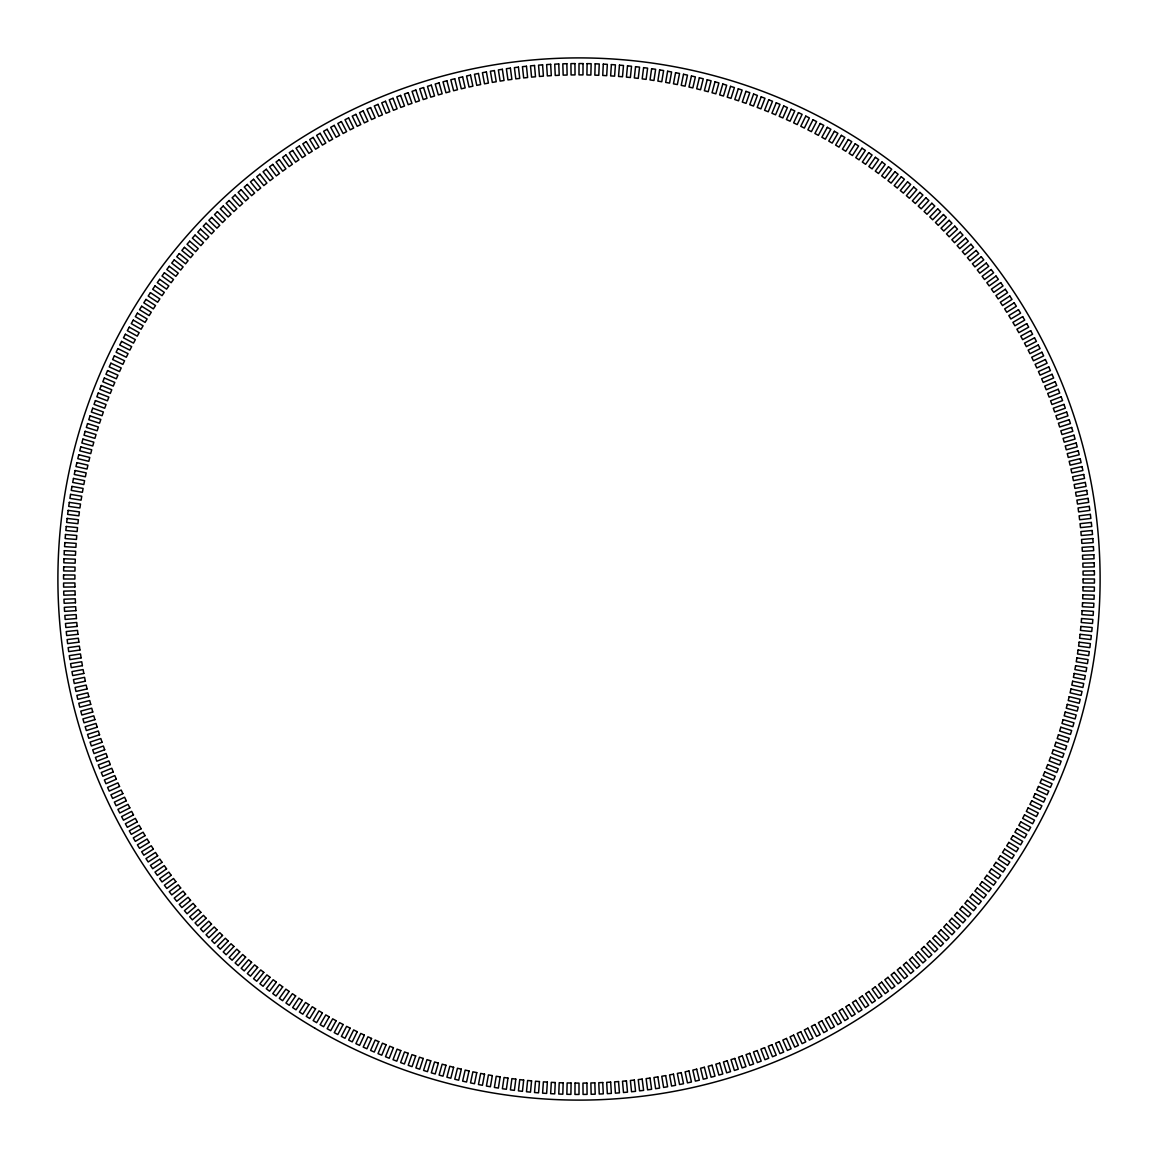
<?xml version="1.0" encoding="UTF-8"?>
<svg xmlns="http://www.w3.org/2000/svg" width="1158" height="1158" viewBox="0 0 1158 1158"><rect width="100%" height="100%" fill="white"/><g stroke="black" fill="none" stroke-linecap="round" stroke-linejoin="round"><path stroke-width="1.5" d="M63.574 574.947L63.56 579L74.894 579L74.908 575.034L63.574 574.947M1083.106 579L1083.092 582.966L1094.426 583.053L1094.44 579L1083.106 579M575.034 1083.092L574.947 1094.426L579 1094.44L579 1083.106L575.034 1083.092M583.053 63.574L582.966 74.908L579 74.894L579 63.56L583.053 63.574M571.082 1083.048L570.908 1094.368L566.855 1094.296L567.13 1082.962L571.082 1083.048M587.092 63.632L586.918 74.952L590.87 75.038L591.145 63.704L587.092 63.632M63.704 566.855L63.632 570.908L74.952 571.082L75.038 567.13L63.704 566.855M1083.048 586.918L1082.962 590.87L1094.296 591.145L1094.368 587.092L1083.048 586.918M563.164 1082.86L562.817 1094.18L558.764 1094.035L559.213 1082.716L563.164 1082.86M595.183 63.82L594.836 75.14L598.787 75.284L599.236 63.965L595.183 63.82M63.965 558.764L63.82 562.817L75.14 563.164L75.284 559.213L63.965 558.764M1082.86 594.836L1082.716 598.787L1094.035 599.236L1094.18 595.183L1082.86 594.836M555.247 1082.542L554.725 1093.861L550.672 1093.659L551.295 1082.339L555.247 1082.542M603.275 64.139L602.753 75.458L606.705 75.661L607.328 64.341L603.275 64.139M64.341 550.672L64.139 554.725L75.458 555.247L75.661 551.295L64.341 550.672M1082.542 602.753L1082.339 606.705L1093.659 607.328L1093.861 603.275L1082.542 602.753M547.343 1082.108L546.634 1093.413L542.595 1093.152L543.391 1081.847L547.343 1082.108M611.366 64.587L610.657 75.892L614.609 76.153L615.405 64.848L611.366 64.587M64.848 542.595L64.587 546.634L75.892 547.343L76.153 543.391L64.848 542.595M1082.108 610.657L1081.847 614.609L1093.152 615.405L1093.413 611.366L1082.108 610.657M539.454 1081.558L538.557 1092.848L534.518 1092.515L535.503 1081.225L539.454 1081.558M619.443 65.152L618.546 76.442L622.497 76.775L623.482 65.485L619.443 65.152M65.485 534.518L65.152 538.557L76.442 539.454L76.775 535.503L65.485 534.518M1081.558 618.546L1081.225 622.497L1092.515 623.482L1092.848 619.443L1081.558 618.546M531.565 1080.877L530.494 1092.153L526.47 1091.748L527.614 1080.486L531.565 1080.877M627.506 65.847L626.435 77.123L630.386 77.514L631.53 66.252L627.506 65.847M66.252 526.47L65.847 530.494L77.123 531.565L77.514 527.614L66.252 526.47M1080.877 626.435L1080.486 630.386L1091.748 631.53L1092.153 627.506L1080.877 626.435M523.677 1080.067L522.446 1091.328L518.422 1090.865L519.754 1079.618L523.677 1080.067M635.554 66.672L634.323 77.933L638.246 78.382L639.578 67.135L635.554 66.672M67.135 518.422L66.672 522.446L77.933 523.677L78.382 519.754L67.135 518.422M1080.067 634.323L1079.618 638.246L1090.865 639.578L1091.328 635.554L1080.067 634.323M515.817 1079.126L514.398 1090.373L510.389 1089.852L511.894 1078.619L515.817 1079.126M643.602 67.627L642.183 78.874L646.106 79.381L647.611 68.148L643.602 67.627M68.148 510.389L67.627 514.398L78.874 515.817L79.381 511.894L68.148 510.389M1079.126 642.183L1078.619 646.106L1089.852 647.611L1090.373 643.602L1079.126 642.183M507.971 1078.084L506.379 1089.287L502.369 1088.708L504.048 1077.505L507.971 1078.084M651.621 68.713L650.029 79.916L653.952 80.495L655.631 69.292L651.621 68.713M69.292 502.369L68.713 506.379L79.916 507.971L80.495 504.048L69.292 502.369M1078.084 650.029L1077.505 653.952L1088.708 655.631L1089.287 651.621L1078.084 650.029M500.14 1076.897L498.374 1088.086L494.379 1087.434L496.232 1076.26L500.14 1076.897M659.626 69.914L657.86 81.103L661.768 81.74L663.621 70.566L659.626 69.914M70.566 494.379L69.914 498.374L81.103 500.14L81.74 496.232L70.566 494.379M1076.897 657.86L1076.26 661.768L1087.434 663.621L1088.086 659.626L1076.897 657.86M492.324 1075.608L490.384 1086.754L486.403 1086.045L488.43 1074.899L492.324 1075.608M667.616 71.246L665.676 82.392L669.57 83.101L671.597 71.955L667.616 71.246M71.955 486.403L71.246 490.384L82.392 492.324L83.101 488.43L71.955 486.403M1075.608 665.676L1074.899 669.57L1086.045 671.597L1086.754 667.616L1075.608 665.676M484.536 1074.175L482.423 1085.307L478.442 1084.525L480.657 1073.423L484.536 1074.175M675.577 72.693L673.464 83.825L677.343 84.577L679.558 73.475L675.577 72.693M73.475 478.442L72.693 482.423L83.825 484.536L84.577 480.657L73.475 478.442M1074.175 673.464L1073.423 677.343L1084.525 679.558L1085.307 675.577L1074.175 673.464M476.778 1072.626L474.476 1083.729L470.51 1082.889L472.898 1071.816L476.778 1072.626M683.524 74.271L681.222 85.374L685.102 86.184L687.49 75.111L683.524 74.271M75.111 470.51L74.271 474.476L85.374 476.778L86.184 472.898L75.111 470.51M1072.626 681.222L1071.816 685.102L1082.889 687.49L1083.729 683.524L1072.626 681.222M469.033 1070.962L466.558 1082.021L462.621 1081.123L465.169 1070.093L469.033 1070.962M691.442 75.979L688.967 87.038L692.831 87.907L695.379 76.877L691.442 75.979M76.877 462.621L75.979 466.558L87.038 469.033L87.907 465.169L76.877 462.621M1070.962 688.967L1070.093 692.831L1081.123 695.379L1082.021 691.442L1070.962 688.967M461.318 1069.181L458.669 1080.197L454.747 1079.227L457.468 1068.241L461.318 1069.181M699.331 77.803L696.682 88.819L700.532 89.759L703.253 78.773L699.331 77.803M78.773 454.747L77.803 458.669L88.819 461.318L89.759 457.468L78.773 454.747M1069.181 696.682L1068.241 700.532L1079.227 703.253L1080.197 699.331L1069.181 696.682M453.632 1067.271L450.809 1078.243L446.901 1077.215L449.796 1066.272L453.632 1067.271M707.191 79.757L704.368 90.729L708.204 91.728L711.099 80.785L707.191 79.757M80.785 446.901L79.757 450.809L90.729 453.632L91.728 449.796L80.785 446.901M1067.271 704.368L1066.272 708.204L1077.215 711.099L1078.243 707.191L1067.271 704.368M445.975 1065.244L442.993 1076.173L439.085 1075.087L442.168 1064.188L445.975 1065.244M715.007 81.827L712.025 92.756L715.832 93.812L718.915 82.913L715.007 81.827M82.913 439.085L81.827 442.993L92.756 445.975L93.812 442.168L82.913 439.085M1065.244 712.025L1064.188 715.832L1075.087 718.915L1076.173 715.007L1065.244 712.025M438.361 1063.087L435.191 1073.973L431.312 1072.829L434.554 1061.973L438.361 1063.087M722.809 84.027L719.639 94.913L723.446 96.027L726.688 85.171L722.809 84.027M85.171 431.312L84.027 435.191L94.913 438.361L96.027 434.554L85.171 431.312M1063.087 719.639L1061.973 723.446L1072.829 726.688L1073.973 722.809L1063.087 719.639M430.776 1060.829L427.447 1071.657L423.582 1070.441L426.998 1059.642L430.776 1060.829M730.553 86.343L727.224 97.171L731.002 98.358L734.418 87.559L730.553 86.343M87.559 423.582L86.343 427.447L97.171 430.776L98.358 426.998L87.559 423.582M1060.829 727.224L1059.642 731.002L1070.441 734.418L1071.657 730.553L1060.829 727.224M423.22 1058.441L419.717 1069.21L415.881 1067.937L419.457 1057.196L423.22 1058.441M738.283 88.79L734.78 99.559L738.543 100.804L742.119 90.063L738.283 88.79M90.063 415.881L88.79 419.717L99.559 423.22L100.804 419.457L90.063 415.881M1058.441 734.78L1057.196 738.543L1067.937 742.119L1069.21 738.283L1058.441 734.78M415.708 1055.922L412.045 1066.648L408.209 1065.317L411.973 1054.634L415.708 1055.922M745.955 91.352L742.292 102.078L746.027 103.366L749.791 92.683L745.955 91.352M92.683 408.209L91.352 412.045L102.078 415.708L103.366 411.973L92.683 408.209M1055.922 742.292L1054.634 746.027L1065.317 749.791L1066.648 745.955L1055.922 742.292M408.238 1053.302L404.403 1063.97L400.596 1062.581L404.518 1051.956L408.238 1053.302M753.597 94.03L749.762 104.698L753.482 106.044L757.404 95.419L753.597 94.03M95.419 400.596L94.03 404.403L104.698 408.238L106.044 404.518L95.419 400.596M1053.302 749.762L1051.956 753.482L1062.581 757.404L1063.97 753.597L1053.302 749.762M400.813 1050.567L396.803 1061.162L393.025 1059.715L397.107 1049.148L400.813 1050.567M761.197 96.838L757.187 107.433L760.893 108.852L764.975 98.285L761.197 96.838M98.285 393.025L96.838 396.803L107.433 400.813L108.852 397.107L98.285 393.025M1050.567 757.187L1049.148 760.893L1059.715 764.975L1061.162 761.197L1050.567 757.187M393.43 1047.7L389.262 1058.238L385.498 1056.733L389.754 1046.239L393.43 1047.7M768.738 99.762L764.57 110.3L768.246 111.761L772.502 101.267L768.738 99.762M101.267 385.498L99.762 389.262L110.3 393.43L111.761 389.754L101.267 385.498M1047.7 764.57L1046.239 768.246L1056.733 772.502L1058.238 768.738L1047.7 764.57M386.092 1044.733L381.749 1055.199L378.015 1053.635L382.429 1043.199L386.092 1044.733M776.251 102.801L771.908 113.267L775.57 114.801L779.985 104.365L776.251 102.801M104.365 378.015L102.801 381.749L113.267 386.092L114.801 382.429L104.365 378.015M1044.733 771.908L1043.199 775.57L1053.635 779.985L1055.199 776.251L1044.733 771.908M378.796 1041.65L374.295 1052.043L370.589 1050.422L375.163 1040.058L378.796 1041.65M783.705 105.957L779.204 116.35L782.837 117.942L787.411 107.578L783.705 105.957M107.578 370.589L105.957 374.295L116.35 378.796L117.942 375.163L107.578 370.589M1041.65 779.204L1040.058 782.837L1050.422 787.411L1052.043 783.705L1041.65 779.204M371.559 1038.451L366.898 1048.772L363.207 1047.093L367.954 1036.801L371.559 1038.451M791.102 109.228L786.441 119.549L790.045 121.199L794.793 110.907L791.102 109.228M110.907 363.207L109.228 366.898L119.549 371.559L121.199 367.954L110.907 363.207M1038.451 786.441L1036.801 790.045L1047.093 794.793L1048.772 791.102L1038.451 786.441M364.365 1035.136L359.545 1045.385L355.882 1043.648L360.789 1033.428L364.365 1035.136M798.455 112.615L793.635 122.864L797.211 124.572L802.118 114.353L798.455 112.615M114.353 355.882L112.615 359.545L122.864 364.365L124.572 360.789L114.353 355.882M1035.136 793.635L1033.428 797.211L1043.648 802.118L1045.385 798.455L1035.136 793.635M357.229 1031.706L352.235 1041.882L348.616 1040.087L353.668 1029.94L357.229 1031.706M805.765 116.118L800.771 126.294L804.332 128.06L809.384 117.913L805.765 116.118M117.913 348.616L116.118 352.235L126.294 357.229L128.06 353.668L117.913 348.616M1031.706 800.771L1029.94 804.332L1040.087 809.384L1041.882 805.765L1031.706 800.771M350.136 1028.159L344.997 1038.263L341.393 1036.41L346.618 1026.35L350.136 1028.159M813.003 119.737L807.864 129.841L811.382 131.65L816.607 121.59L813.003 119.737M121.59 341.393L119.737 344.997L129.841 350.136L131.65 346.618L121.59 341.393M1028.159 807.864L1026.35 811.382L1036.41 816.607L1038.263 813.003L1028.159 807.864M343.115 1024.512L337.818 1034.528L334.242 1032.618L339.627 1022.644L343.115 1024.512M820.182 123.472L814.885 133.488L818.373 135.356L823.758 125.382L820.182 123.472M125.382 334.242L123.472 337.818L133.488 343.115L135.356 339.627L125.382 334.242M1024.512 814.885L1022.644 818.373L1032.618 823.758L1034.528 820.182L1024.512 814.885M336.138 1020.748L330.681 1030.678L327.149 1028.709L332.679 1018.837L336.138 1020.748M827.319 127.322L821.862 137.252L825.321 139.163L830.851 129.291L827.319 127.322M129.291 327.149L127.322 330.681L137.252 336.138L139.163 332.679L129.291 327.149M1020.748 821.862L1018.837 825.321L1028.709 830.851L1030.678 827.319L1020.748 821.862M329.234 1016.883L323.618 1026.726L320.115 1024.7L325.803 1014.915L329.234 1016.883M834.382 131.274L828.766 141.117L832.197 143.085L837.885 133.3L834.382 131.274M133.3 320.115L131.274 323.618L141.117 329.234L143.085 325.803L133.3 320.115M1016.883 828.766L1014.915 832.197L1024.7 837.885L1026.726 834.382L1016.883 828.766M322.387 1012.903L316.626 1022.659L313.152 1020.589L318.986 1010.876L322.387 1012.903M841.374 135.341L835.613 145.097L839.014 147.124L844.848 137.411L841.374 135.341M137.411 313.152L135.341 316.626L145.097 322.387L147.124 318.986L137.411 313.152M1012.903 835.613L1010.876 839.014L1020.589 844.848L1022.659 841.374L1012.903 835.613M315.598 1008.821L309.693 1018.475L306.248 1016.348L312.24 1006.736L315.598 1008.821M848.307 139.525L842.402 149.179L845.76 151.264L851.752 141.652L848.307 139.525M141.652 306.248L139.525 309.693L149.179 315.598L151.264 312.24L141.652 306.248M1008.821 842.402L1006.736 845.76L1016.348 851.752L1018.475 848.307L1008.821 842.402M308.882 1004.637L302.817 1014.191L299.401 1012.02L305.553 1002.495L308.882 1004.637M855.183 143.809L849.118 153.363L852.447 155.505L858.599 145.98L855.183 143.809M145.98 299.401L143.809 302.817L153.363 308.882L155.505 305.553L145.98 299.401M1004.637 849.118L1002.495 852.447L1012.02 858.599L1014.191 855.183L1004.637 849.118M302.238 1000.338L296.014 1009.805L292.641 1007.576L298.938 998.153L302.238 1000.338M861.986 148.195L855.762 157.662L859.062 159.847L865.359 150.424L861.986 148.195M150.424 292.641L148.195 296.014L157.662 302.238L159.847 298.938L150.424 292.641M1000.338 855.762L998.153 859.062L1007.576 865.359L1009.805 861.986L1000.338 855.762M295.652 995.938L289.283 1005.303L285.939 1003.016L292.381 993.694L295.652 995.938M868.717 152.697L862.348 162.062L865.619 164.306L872.061 154.984L868.717 152.697M154.984 285.939L152.697 289.283L162.062 295.652L164.306 292.381L154.984 285.939M995.938 862.348L993.694 865.619L1003.016 872.061L1005.303 868.717L995.938 862.348M289.138 991.436L282.624 1000.7L279.324 998.37L285.91 989.149L289.138 991.436M875.376 157.3L868.862 166.564L872.09 168.851L878.676 159.63L875.376 157.3M159.63 279.324L157.3 282.624L166.564 289.138L168.851 285.91L159.63 279.324M991.436 868.862L989.149 872.09L998.37 878.676L1000.7 875.376L991.436 868.862M282.697 986.833L276.038 995.996L272.767 993.607L279.498 984.488L282.697 986.833M881.962 162.004L875.303 171.167L878.502 173.512L885.233 164.393L881.962 162.004M164.393 272.767L162.004 276.038L171.167 282.697L173.512 279.498L164.393 272.767M986.833 875.303L984.488 878.502L993.607 885.233L995.996 881.962L986.833 875.303M276.328 982.129L269.524 991.19L266.297 988.744L273.172 979.74L276.328 982.129M888.475 166.81L881.672 175.871L884.828 178.26L891.703 169.256L888.475 166.81M169.256 266.297L166.81 269.524L175.871 276.328L178.26 273.172L169.256 266.297M982.129 881.672L979.74 884.828L988.744 891.703L991.19 888.475L982.129 881.672M270.031 977.323L263.083 986.269L259.899 983.779L266.905 974.891L270.031 977.323M894.917 171.731L887.969 180.677L891.095 183.109L898.101 174.221L894.917 171.731M174.221 259.899L171.731 263.083L180.677 270.031L183.109 266.905L174.221 259.899M977.323 887.969L974.891 891.095L983.779 898.101L986.269 894.917L977.323 887.969M263.807 972.416L256.729 981.26L253.573 978.713L260.724 969.926L263.807 972.416M901.271 176.74L894.193 185.584L897.276 188.074L904.427 179.287L901.271 176.74M179.287 253.573L176.74 256.729L185.584 263.807L188.074 260.724L179.287 253.573M972.416 894.193L969.926 897.276L978.713 904.427L981.26 901.271L972.416 894.193M257.669 967.422L250.446 976.151L247.334 973.56L254.63 964.889L257.669 967.422M907.554 181.849L900.331 190.578L903.37 193.111L910.666 184.44L907.554 181.849M184.44 247.334L181.849 250.446L190.578 257.669L193.111 254.63L184.44 247.334M967.422 900.331L964.889 903.37L973.56 910.666L976.151 907.554L967.422 900.331M251.604 962.327L244.251 970.94L241.182 968.305L248.608 959.75L251.604 962.327M913.749 187.06L906.396 195.673L909.392 198.25L916.818 189.695L913.749 187.06M189.695 241.182L187.06 244.251L195.673 251.604L198.25 248.608L189.695 241.182M962.327 906.396L959.75 909.392L968.305 916.818L970.94 913.749L962.327 906.396M245.626 957.13L238.143 965.627L235.103 962.949L242.673 954.51L245.626 957.13M919.857 192.373L912.374 200.87L915.327 203.49L922.897 195.051L919.857 192.373M195.051 235.103L192.373 238.143L200.87 245.626L203.49 242.673L195.051 235.103M957.13 912.374L954.51 915.327L962.949 922.897L965.627 919.857L957.13 912.374M239.735 951.847L232.107 960.228L229.125 957.492L236.811 949.184L239.735 951.847M925.893 197.772L918.265 206.153L921.189 208.816L928.875 200.508L925.893 197.772M200.508 229.125L197.772 232.107L206.153 239.735L208.816 236.811L200.508 229.125M951.847 918.265L949.184 921.189L957.492 928.875L960.228 925.893L951.847 918.265M233.916 946.477L226.157 954.742L223.219 951.948L231.035 943.756L233.916 946.477M931.843 203.258L924.084 211.523L926.965 214.244L934.781 206.052L931.843 203.258M206.052 223.219L203.258 226.157L211.523 233.916L214.244 231.035L206.052 223.219M946.477 924.084L943.756 926.965L951.948 934.781L954.742 931.843L946.477 924.084M228.184 941.02L220.295 949.155L217.4 946.318L225.347 938.241L228.184 941.02M937.705 208.845L929.816 216.98L932.653 219.759L940.6 211.682L937.705 208.845M211.682 217.4L208.845 220.295L216.98 228.184L219.759 225.347L211.682 217.4M941.02 929.816L938.241 932.653L946.318 940.6L949.155 937.705L941.02 929.816M222.539 935.461L214.534 943.466L211.682 940.6L219.759 932.653L222.539 935.461M943.466 214.534L935.461 222.539L938.241 225.347L946.318 217.4L943.466 214.534M217.4 211.682L214.534 214.534L222.539 222.539L225.347 219.759L217.4 211.682M935.461 935.461L932.653 938.241L940.6 946.318L943.466 943.466L935.461 935.461M216.98 929.816L208.845 937.705L206.052 934.781L214.244 926.965L216.98 929.816M949.155 220.295L941.02 228.184L943.756 231.035L951.948 223.219L949.155 220.295M223.219 206.052L220.295 208.845L228.184 216.98L231.035 214.244L223.219 206.052M929.816 941.02L926.965 943.756L934.781 951.948L937.705 949.155L929.816 941.02M211.523 924.084L203.258 931.843L200.508 928.875L208.816 921.189L211.523 924.084M954.742 226.157L946.477 233.916L949.184 236.811L957.492 229.125L954.742 226.157M229.125 200.508L226.157 203.258L233.916 211.523L236.811 208.816L229.125 200.508M924.084 946.477L921.189 949.184L928.875 957.492L931.843 954.742L924.084 946.477M206.153 918.265L197.772 925.893L195.051 922.897L203.49 915.327L206.153 918.265M960.228 232.107L951.847 239.735L954.51 242.673L962.949 235.103L960.228 232.107M235.103 195.051L232.107 197.772L239.735 206.153L242.673 203.49L235.103 195.051M918.265 951.847L915.327 954.51L922.897 962.949L925.893 960.228L918.265 951.847M200.87 912.374L192.373 919.857L189.695 916.818L198.25 909.392L200.87 912.374M965.627 238.143L957.13 245.626L959.75 248.608L968.305 241.182L965.627 238.143M241.182 189.695L238.143 192.373L245.626 200.87L248.608 198.25L241.182 189.695M912.374 957.13L909.392 959.75L916.818 968.305L919.857 965.627L912.374 957.13M195.673 906.396L187.06 913.749L184.44 910.666L193.111 903.37L195.673 906.396M970.94 244.251L962.327 251.604L964.889 254.63L973.56 247.334L970.94 244.251M247.334 184.44L244.251 187.06L251.604 195.673L254.63 193.111L247.334 184.44M906.396 962.327L903.37 964.889L910.666 973.56L913.749 970.94L906.396 962.327M190.578 900.331L181.849 907.554L179.287 904.427L188.074 897.276L190.578 900.331M976.151 250.446L967.422 257.669L969.926 260.724L978.713 253.573L976.151 250.446M253.573 179.287L250.446 181.849L257.669 190.578L260.724 188.074L253.573 179.287M900.331 967.422L897.276 969.926L904.427 978.713L907.554 976.151L900.331 967.422M185.584 894.193L176.74 901.271L174.221 898.101L183.109 891.095L185.584 894.193M981.26 256.729L972.416 263.807L974.891 266.905L983.779 259.899L981.26 256.729M259.899 174.221L256.729 176.74L263.807 185.584L266.905 183.109L259.899 174.221M894.193 972.416L891.095 974.891L898.101 983.779L901.271 981.26L894.193 972.416M180.677 887.969L171.731 894.917L169.256 891.703L178.26 884.828L180.677 887.969M986.269 263.083L977.323 270.031L979.74 273.172L988.744 266.297L986.269 263.083M266.297 169.256L263.083 171.731L270.031 180.677L273.172 178.26L266.297 169.256M887.969 977.323L884.828 979.74L891.703 988.744L894.917 986.269L887.969 977.323M175.871 881.672L166.81 888.475L164.393 885.233L173.512 878.502L175.871 881.672M991.19 269.524L982.129 276.328L984.488 279.498L993.607 272.767L991.19 269.524M272.767 164.393L269.524 166.81L276.328 175.871L279.498 173.512L272.767 164.393M881.672 982.129L878.502 984.488L885.233 993.607L888.475 991.19L881.672 982.129M171.167 875.303L162.004 881.962L159.63 878.676L168.851 872.09L171.167 875.303M995.996 276.038L986.833 282.697L989.149 285.91L998.37 279.324L995.996 276.038M279.324 159.63L276.038 162.004L282.697 171.167L285.91 168.851L279.324 159.63M875.303 986.833L872.09 989.149L878.676 998.37L881.962 995.996L875.303 986.833M166.564 868.862L157.3 875.376L154.984 872.061L164.306 865.619L166.564 868.862M1000.7 282.624L991.436 289.138L993.694 292.381L1003.016 285.939L1000.7 282.624M285.939 154.984L282.624 157.3L289.138 166.564L292.381 164.306L285.939 154.984M868.862 991.436L865.619 993.694L872.061 1003.016L875.376 1000.7L868.862 991.436M162.062 862.348L152.697 868.717L150.424 865.359L159.847 859.062L162.062 862.348M1005.303 289.283L995.938 295.652L998.153 298.938L1007.576 292.641L1005.303 289.283M292.641 150.424L289.283 152.697L295.652 162.062L298.938 159.847L292.641 150.424M862.348 995.938L859.062 998.153L865.359 1007.576L868.717 1005.303L862.348 995.938M157.662 855.762L148.195 861.986L145.98 858.599L155.505 852.447L157.662 855.762M1009.805 296.014L1000.338 302.238L1002.495 305.553L1012.02 299.401L1009.805 296.014M299.401 145.98L296.014 148.195L302.238 157.662L305.553 155.505L299.401 145.98M855.762 1000.338L852.447 1002.495L858.599 1012.02L861.986 1009.805L855.762 1000.338M153.363 849.118L143.809 855.183L141.652 851.752L151.264 845.76L153.363 849.118M1014.191 302.817L1004.637 308.882L1006.736 312.24L1016.348 306.248L1014.191 302.817M306.248 141.652L302.817 143.809L308.882 153.363L312.24 151.264L306.248 141.652M849.118 1004.637L845.76 1006.736L851.752 1016.348L855.183 1014.191L849.118 1004.637M149.179 842.402L139.525 848.307L137.411 844.848L147.124 839.014L149.179 842.402M1018.475 309.693L1008.821 315.598L1010.876 318.986L1020.589 313.152L1018.475 309.693M313.152 137.411L309.693 139.525L315.598 149.179L318.986 147.124L313.152 137.411M842.402 1008.821L839.014 1010.876L844.848 1020.589L848.307 1018.475L842.402 1008.821M145.097 835.613L135.341 841.374L133.3 837.885L143.085 832.197L145.097 835.613M1022.659 316.626L1012.903 322.387L1014.915 325.803L1024.7 320.115L1022.659 316.626M320.115 133.3L316.626 135.341L322.387 145.097L325.803 143.085L320.115 133.3M835.613 1012.903L832.197 1014.915L837.885 1024.7L841.374 1022.659L835.613 1012.903M141.117 828.766L131.274 834.382L129.291 830.851L139.163 825.321L141.117 828.766M1026.726 323.618L1016.883 329.234L1018.837 332.679L1028.709 327.149L1026.726 323.618M327.149 129.291L323.618 131.274L329.234 141.117L332.679 139.163L327.149 129.291M828.766 1016.883L825.321 1018.837L830.851 1028.709L834.382 1026.726L828.766 1016.883M137.252 821.862L127.322 827.319L125.382 823.758L135.356 818.373L137.252 821.862M1030.678 330.681L1020.748 336.138L1022.644 339.627L1032.618 334.242L1030.678 330.681M334.242 125.382L330.681 127.322L336.138 137.252L339.627 135.356L334.242 125.382M821.862 1020.748L818.373 1022.644L823.758 1032.618L827.319 1030.678L821.862 1020.748M133.488 814.885L123.472 820.182L121.59 816.607L131.65 811.382L133.488 814.885M1034.528 337.818L1024.512 343.115L1026.35 346.618L1036.41 341.393L1034.528 337.818M341.393 121.59L337.818 123.472L343.115 133.488L346.618 131.65L341.393 121.59M814.885 1024.512L811.382 1026.35L816.607 1036.41L820.182 1034.528L814.885 1024.512M129.841 807.864L119.737 813.003L117.913 809.384L128.06 804.332L129.841 807.864M1038.263 344.997L1028.159 350.136L1029.94 353.668L1040.087 348.616L1038.263 344.997M348.616 117.913L344.997 119.737L350.136 129.841L353.668 128.06L348.616 117.913M807.864 1028.159L804.332 1029.94L809.384 1040.087L813.003 1038.263L807.864 1028.159M126.294 800.771L116.118 805.765L114.353 802.118L124.572 797.211L126.294 800.771M1041.882 352.235L1031.706 357.229L1033.428 360.789L1043.648 355.882L1041.882 352.235M355.882 114.353L352.235 116.118L357.229 126.294L360.789 124.572L355.882 114.353M800.771 1031.706L797.211 1033.428L802.118 1043.648L805.765 1041.882L800.771 1031.706M122.864 793.635L112.615 798.455L110.907 794.793L121.199 790.045L122.864 793.635M1045.385 359.545L1035.136 364.365L1036.801 367.954L1047.093 363.207L1045.385 359.545M363.207 110.907L359.545 112.615L364.365 122.864L367.954 121.199L363.207 110.907M793.635 1035.136L790.045 1036.801L794.793 1047.093L798.455 1045.385L793.635 1035.136M119.549 786.441L109.228 791.102L107.578 787.411L117.942 782.837L119.549 786.441M1048.772 366.898L1038.451 371.559L1040.058 375.163L1050.422 370.589L1048.772 366.898M370.589 107.578L366.898 109.228L371.559 119.549L375.163 117.942L370.589 107.578M786.441 1038.451L782.837 1040.058L787.411 1050.422L791.102 1048.772L786.441 1038.451M116.35 779.204L105.957 783.705L104.365 779.985L114.801 775.57L116.35 779.204M1052.043 374.295L1041.65 378.796L1043.199 382.429L1053.635 378.015L1052.043 374.295M378.015 104.365L374.295 105.957L378.796 116.35L382.429 114.801L378.015 104.365M779.204 1041.65L775.57 1043.199L779.985 1053.635L783.705 1052.043L779.204 1041.65M113.267 771.908L102.801 776.251L101.267 772.502L111.761 768.246L113.267 771.908M1055.199 381.749L1044.733 386.092L1046.239 389.754L1056.733 385.498L1055.199 381.749M385.498 101.267L381.749 102.801L386.092 113.267L389.754 111.761L385.498 101.267M771.908 1044.733L768.246 1046.239L772.502 1056.733L776.251 1055.199L771.908 1044.733M110.3 764.57L99.762 768.738L98.285 764.975L108.852 760.893L110.3 764.57M1058.238 389.262L1047.7 393.43L1049.148 397.107L1059.715 393.025L1058.238 389.262M393.025 98.285L389.262 99.762L393.43 110.3L397.107 108.852L393.025 98.285M764.57 1047.7L760.893 1049.148L764.975 1059.715L768.738 1058.238L764.57 1047.7M107.433 757.187L96.838 761.197L95.419 757.404L106.044 753.482L107.433 757.187M1061.162 396.803L1050.567 400.813L1051.956 404.518L1062.581 400.596L1061.162 396.803M400.596 95.419L396.803 96.838L400.813 107.433L404.518 106.044L400.596 95.419M757.187 1050.567L753.482 1051.956L757.404 1062.581L761.197 1061.162L757.187 1050.567M104.698 749.762L94.03 753.597L92.683 749.791L103.366 746.027L104.698 749.762M1063.97 404.403L1053.302 408.238L1054.634 411.973L1065.317 408.209L1063.97 404.403M408.209 92.683L404.403 94.03L408.238 104.698L411.973 103.366L408.209 92.683M749.762 1053.302L746.027 1054.634L749.791 1065.317L753.597 1063.97L749.762 1053.302M102.078 742.292L91.352 745.955L90.063 742.119L100.804 738.543L102.078 742.292M1066.648 412.045L1055.922 415.708L1057.196 419.457L1067.937 415.881L1066.648 412.045M415.881 90.063L412.045 91.352L415.708 102.078L419.457 100.804L415.881 90.063M742.292 1055.922L738.543 1057.196L742.119 1067.937L745.955 1066.648L742.292 1055.922M99.559 734.78L88.79 738.283L87.559 734.418L98.358 731.002L99.559 734.78M1069.21 419.717L1058.441 423.22L1059.642 426.998L1070.441 423.582L1069.21 419.717M423.582 87.559L419.717 88.79L423.22 99.559L426.998 98.358L423.582 87.559M734.78 1058.441L731.002 1059.642L734.418 1070.441L738.283 1069.21L734.78 1058.441M97.171 727.224L86.343 730.553L85.171 726.688L96.027 723.446L97.171 727.224M1071.657 427.447L1060.829 430.776L1061.973 434.554L1072.829 431.312L1071.657 427.447M431.312 85.171L427.447 86.343L430.776 97.171L434.554 96.027L431.312 85.171M727.224 1060.829L723.446 1061.973L726.688 1072.829L730.553 1071.657L727.224 1060.829M94.913 719.639L84.027 722.809L82.913 718.915L93.812 715.832L94.913 719.639M1073.973 435.191L1063.087 438.361L1064.188 442.168L1075.087 439.085L1073.973 435.191M439.085 82.913L435.191 84.027L438.361 94.913L442.168 93.812L439.085 82.913M719.639 1063.087L715.832 1064.188L718.915 1075.087L722.809 1073.973L719.639 1063.087M92.756 712.025L81.827 715.007L80.785 711.099L91.728 708.204L92.756 712.025M1076.173 442.993L1065.244 445.975L1066.272 449.796L1077.215 446.901L1076.173 442.993M446.901 80.785L442.993 81.827L445.975 92.756L449.796 91.728L446.901 80.785M712.025 1065.244L708.204 1066.272L711.099 1077.215L715.007 1076.173L712.025 1065.244M90.729 704.368L79.757 707.191L78.773 703.253L89.759 700.532L90.729 704.368M1078.243 450.809L1067.271 453.632L1068.241 457.468L1079.227 454.747L1078.243 450.809M454.747 78.773L450.809 79.757L453.632 90.729L457.468 89.759L454.747 78.773M704.368 1067.271L700.532 1068.241L703.253 1079.227L707.191 1078.243L704.368 1067.271M88.819 696.682L77.803 699.331L76.877 695.379L87.907 692.831L88.819 696.682M1080.197 458.669L1069.181 461.318L1070.093 465.169L1081.123 462.621L1080.197 458.669M462.621 76.877L458.669 77.803L461.318 88.819L465.169 87.907L462.621 76.877M696.682 1069.181L692.831 1070.093L695.379 1081.123L699.331 1080.197L696.682 1069.181M87.038 688.967L75.979 691.442L75.111 687.49L86.184 685.102L87.038 688.967M1082.021 466.558L1070.962 469.033L1071.816 472.898L1082.889 470.51L1082.021 466.558M470.51 75.111L466.558 75.979L469.033 87.038L472.898 86.184L470.51 75.111M688.967 1070.962L685.102 1071.816L687.49 1082.889L691.442 1082.021L688.967 1070.962M85.374 681.222L74.271 683.524L73.475 679.558L84.577 677.343L85.374 681.222M1083.729 474.476L1072.626 476.778L1073.423 480.657L1084.525 478.442L1083.729 474.476M478.442 73.475L474.476 74.271L476.778 85.374L480.657 84.577L478.442 73.475M681.222 1072.626L677.343 1073.423L679.558 1084.525L683.524 1083.729L681.222 1072.626M83.825 673.464L72.693 675.577L71.955 671.597L83.101 669.57L83.825 673.464M1085.307 482.423L1074.175 484.536L1074.899 488.43L1086.045 486.403L1085.307 482.423M486.403 71.955L482.423 72.693L484.536 83.825L488.43 83.101L486.403 71.955M673.464 1074.175L669.57 1074.899L671.597 1086.045L675.577 1085.307L673.464 1074.175M82.392 665.676L71.246 667.616L70.566 663.621L81.74 661.768L82.392 665.676M1086.754 490.384L1075.608 492.324L1076.26 496.232L1087.434 494.379L1086.754 490.384M494.379 70.566L490.384 71.246L492.324 82.392L496.232 81.74L494.379 70.566M665.676 1075.608L661.768 1076.26L663.621 1087.434L667.616 1086.754L665.676 1075.608M81.103 657.86L69.914 659.626L69.292 655.631L80.495 653.952L81.103 657.86M1088.086 498.374L1076.897 500.14L1077.505 504.048L1088.708 502.369L1088.086 498.374M502.369 69.292L498.374 69.914L500.14 81.103L504.048 80.495L502.369 69.292M657.86 1076.897L653.952 1077.505L655.631 1088.708L659.626 1088.086L657.86 1076.897M79.916 650.029L68.713 651.621L68.148 647.611L79.381 646.106L79.916 650.029M1089.287 506.379L1078.084 507.971L1078.619 511.894L1089.852 510.389L1089.287 506.379M510.389 68.148L506.379 68.713L507.971 79.916L511.894 79.381L510.389 68.148M650.029 1078.084L646.106 1078.619L647.611 1089.852L651.621 1089.287L650.029 1078.084M78.874 642.183L67.627 643.602L67.135 639.578L78.382 638.246L78.874 642.183M1090.373 514.398L1079.126 515.817L1079.618 519.754L1090.865 518.422L1090.373 514.398M518.422 67.135L514.398 67.627L515.817 78.874L519.754 78.382L518.422 67.135M642.183 1079.126L638.246 1079.618L639.578 1090.865L643.602 1090.373L642.183 1079.126M77.933 634.323L66.672 635.554L66.252 631.53L77.514 630.386L77.933 634.323M1091.328 522.446L1080.067 523.677L1080.486 527.614L1091.748 526.47L1091.328 522.446M526.47 66.252L522.446 66.672L523.677 77.933L527.614 77.514L526.47 66.252M634.323 1080.067L630.386 1080.486L631.53 1091.748L635.554 1091.328L634.323 1080.067M77.123 626.435L65.847 627.506L65.485 623.482L76.775 622.497L77.123 626.435M1092.153 530.494L1080.877 531.565L1081.225 535.503L1092.515 534.518L1092.153 530.494M534.518 65.485L530.494 65.847L531.565 77.123L535.503 76.775L534.518 65.485M626.435 1080.877L622.497 1081.225L623.482 1092.515L627.506 1092.153L626.435 1080.877M76.442 618.546L65.152 619.443L64.848 615.405L76.153 614.609L76.442 618.546M1092.848 538.557L1081.558 539.454L1081.847 543.391L1093.152 542.595L1092.848 538.557M542.595 64.848L538.557 65.152L539.454 76.442L543.391 76.153L542.595 64.848M618.546 1081.558L614.609 1081.847L615.405 1093.152L619.443 1092.848L618.546 1081.558M75.892 610.657L64.587 611.366L64.341 607.328L75.661 606.705L75.892 610.657M1093.413 546.634L1082.108 547.343L1082.339 551.295L1093.659 550.672L1093.413 546.634M550.672 64.341L546.634 64.587L547.343 75.892L551.295 75.661L550.672 64.341M610.657 1082.108L606.705 1082.339L607.328 1093.659L611.366 1093.413L610.657 1082.108M75.458 602.753L64.139 603.275L63.965 599.236L75.284 598.787L75.458 602.753M1093.861 554.725L1082.542 555.247L1082.716 559.213L1094.035 558.764L1093.861 554.725M558.764 63.965L554.725 64.139L555.247 75.458L559.213 75.284L558.764 63.965M602.753 1082.542L598.787 1082.716L599.236 1094.035L603.275 1093.861L602.753 1082.542M75.14 594.836L63.82 595.183L63.704 591.145L75.038 590.87L75.14 594.836M1094.18 562.817L1082.86 563.164L1082.962 567.13L1094.296 566.855L1094.18 562.817M566.855 63.704L562.817 63.82L563.164 75.14L567.13 75.038L566.855 63.704M594.836 1082.86L590.87 1082.962L591.145 1094.296L595.183 1094.18L594.836 1082.86M74.952 586.918L63.632 587.092L63.574 583.053L74.908 582.966L74.952 586.918M1094.368 570.908L1083.048 571.082L1083.092 575.034L1094.426 574.947L1094.368 570.908M574.947 63.574L570.908 63.632L571.082 74.952L575.034 74.908L574.947 63.574M586.918 1083.048L582.966 1083.092L583.053 1094.426L587.092 1094.368L586.918 1083.048M314.918 1028.232A521.1 521.1 0 0 0 1100.086 583.096A521.1 521.1 0 0 0 321.996 125.686A521.1 521.1 0 0 0 314.918 1028.232"/></g></svg>
